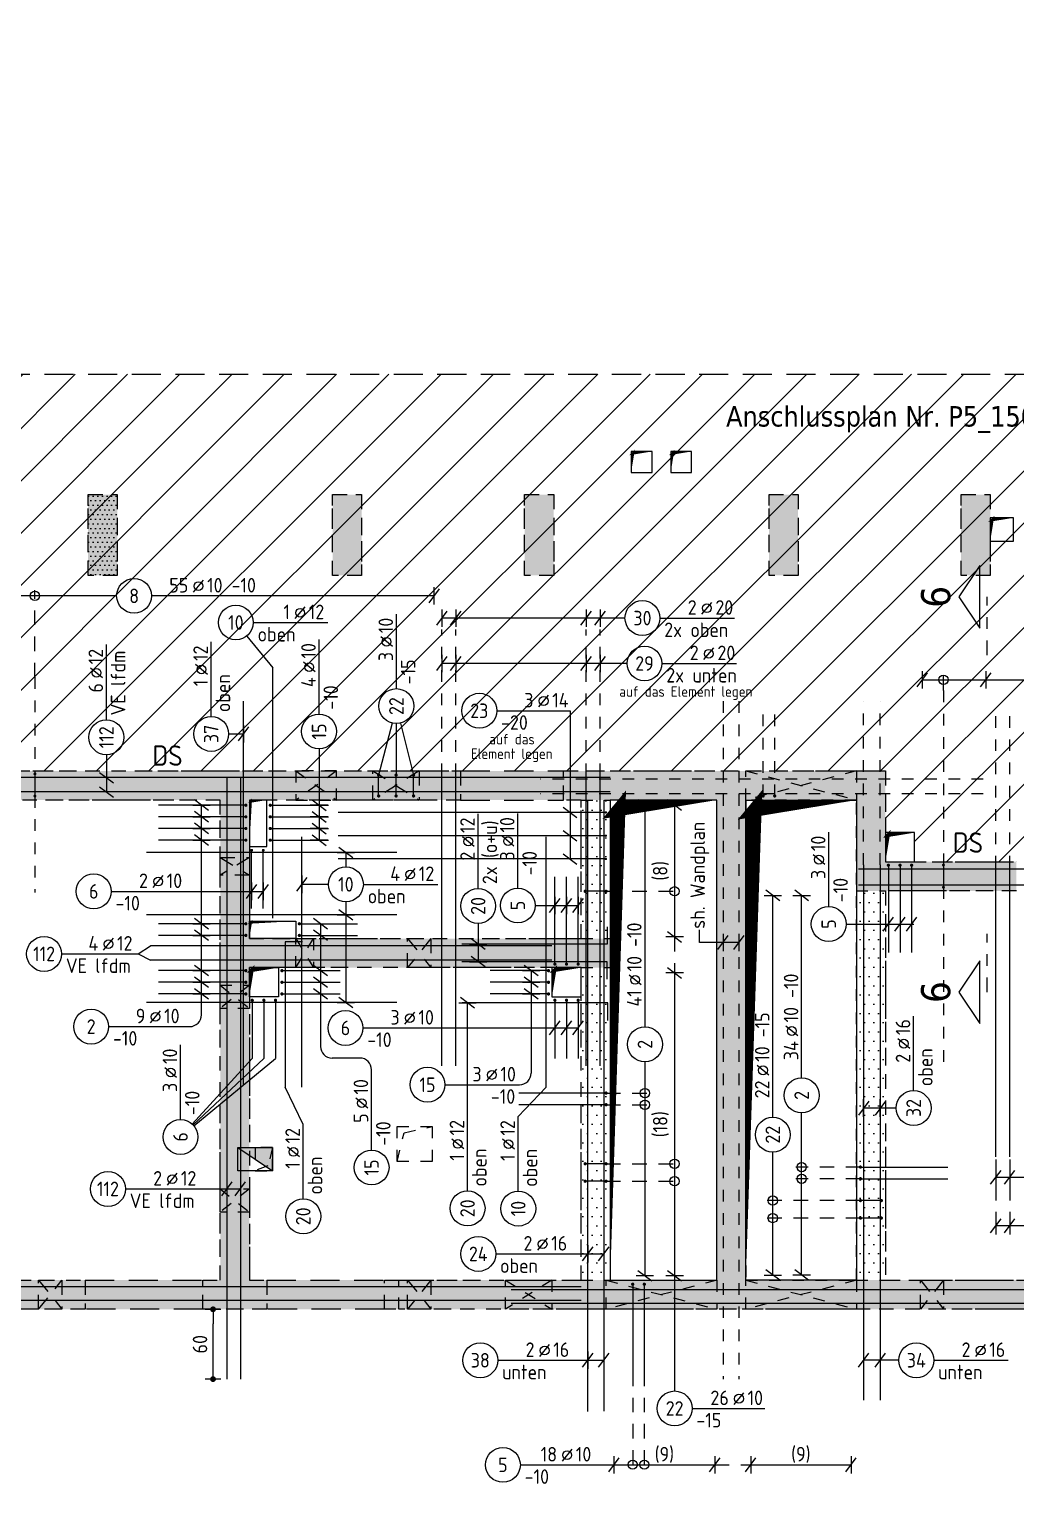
# Model space of a CAD drawing. Extents: x -5.2 to 88.6, y -7.1 to 49.1.
# Drawn here: x 17.94 to 26.42, y 23.02 to 35.52 of the extents above; entities that cross this region are included whole.
import ezdxf
from ezdxf.enums import TextEntityAlignment as Align

# ---------------------------------------------------------------- set-up
doc = ezdxf.new("R2010")
doc.units = 0
doc.header["$LTSCALE"] = 0.5
for name, pattern in [('AUSGEZOGEN', [1000.01, 1000, 0.01]), ('DASHED', [0.75, 0.5, -0.25]), ('DOT', [0.175, 0.05, -0.125]), ('HIDDEN', [0.375, 0.25, -0.125]), ('HIDDEN2', [0.187, 0.125, -0.062]), ('PUNKT', [0.175, 0.05, -0.125]), ('STRICHPUNKT2', [0.55, 0.25, -0.125, 0.05, -0.125]), ('VERDECKT', [0.375, 0.25, -0.125])]:
    doc.linetypes.add(name, pattern=pattern)
for name, color, linetype in [('1.OG', 7, 'Continuous'), ('BETON', 7, 'Continuous'), ('BZ', 7, 'Continuous'), ('DD', 7, 'Continuous'), ('DRUEBER', 7, 'Continuous'), ('grau_dunkel', 7, 'Continuous'), ('grau_hell', 7, 'Continuous'), ('grau_mittel', 7, 'Continuous'), ('HILFE', 7, 'Continuous'), ('MASSE', 7, 'Continuous'), ('RND', 7, 'Continuous'), ('SCHATTEN', 7, 'Continuous'), ('SCHNITTE', 7, 'Continuous'), ('SCHRAFF', 7, 'Continuous'), ('TEXT', 7, 'Continuous'), ('VERDECKT', 7, 'Continuous'), ('VERDECKT1', 7, 'Continuous'), ('WD', 7, 'Continuous')]:
    doc.layers.add(name, color=color, linetype=linetype)
doc.styles.add('helv', font='tahoma.ttf')
doc.styles.add('txt', font='isocp.shx')
doc.dimstyles.new('DOT_I', dxfattribs={"dimscale": 0.5, "dimtxt": 0.25, "dimasz": 0.25, "dimexe": 0.1, "dimexo": 0.3, "dimgap": 0.1, "dimtad": 1, "dimdec": 3, "dimzin": 3, "dimtxsty": 'txt', "dimblk": 'DOT', "dimblk1": 'DOT', "dimblk2": 'DOT', "dimsah": 1, "dimcen": 0.1, "dimse1": 1, "dimse2": 1, "dimazin": 0, "dimtfac": 1, "dimtdec": 4, "dimtix": 1, "dimtmove": 2, "dimatfit": 3, "dimfxl": 0, "dimtvp": 1, "dimtolj": 1, "dimtzin": 0, "dimarcsym": 0})
pattern_1 = [(0, (0.988865, 56.354767), (0.01984375, 0.0396875), [0, -0.0396875])]

# ---------------------------------------------------------------- blocks, each defined once
blk = doc.blocks.new('lei_gre')
at = {"layer": 'RND', "color": 7, "linetype": 'Continuous'}
for p, q in [((-0.09, -0.12), (0.09, 0.12)), ((0, 0.15), (0, -0.15))]:
    blk.add_line(p, q, dxfattribs=at)
blk = doc.blocks.new('RND_LEI')
at = {"layer": 'RND', "color": 7, "linetype": 'Continuous'}
blk.add_line((1.022, 0.066), (1.19, 0.27), dxfattribs=at)
for centre, radius in [((0, 0), 0.3), ((1.106, 0.168), 0.075)]:
    blk.add_circle(centre, radius, dxfattribs=at)
at = {"layer": 'RND', "color": 7, "linetype": 'Continuous', "style": 'txt'}
blk.add_attdef('ANZ', text='', height=0.25, dxfattribs=at).set_placement((0.931, 0.057), align=Align.RIGHT)
for tag, p in [('DUM', (1.253, 0.057)), ('ABSTD', (1.674, 0.057)), ('POSTXT', (0.374, -0.327))]:
    blk.add_attdef(tag, p, '', height=0.25, dxfattribs=at)
blk.add_attdef('POSL', text='', height=0.25, dxfattribs=at).set_placement((0, 0), align=Align.MIDDLE)
blk = doc.blocks.new('SCHN-1')
at = {"layer": 'SCHNITTE', "color": 5, "linetype": 'Continuous'}
blk.add_lwpolyline([(0.54, 0.125), (0, 0.485), (-0.54, 0.125)], close=True, dxfattribs=at)
at = {"layer": 'SCHNITTE', "color": 6, "linetype": 'Continuous', "style": 'helv'}
blk.add_attdef('SCHN-1', text='', height=0.5, dxfattribs=at).set_placement((0, 0.635), align=Align.CENTER)
blk = doc.blocks.new('DOT')
at = {"layer": 'MASSE', "color": 7, "linetype": 'Continuous'}
for p, q in [((0, 0), (-1, 0)), ((0, 0.54), (0, -0.54))]:
    blk.add_line(p, q, dxfattribs=at)
at = {"layer": 'MASSE', "color": 7, "linetype": 'Continuous', "const_width": 0.2}
blk.add_lwpolyline([(-0.1, 0, 1), (0.1, 0, 1)], format="xyb", close=True, dxfattribs=at)
blk = doc.blocks.new('*D61')
at = {"layer": 'Defpoints', "color": 0, "linetype": 'AUSGEZOGEN', "transparency": 16777216}
for p in [(19.521, 24.523), (19.521, 24.523), (19.521, 23.923)]:
    blk.add_point(p, dxfattribs=at)
at = {"layer": 'MASSE', "color": 0, "linetype": 'AUSGEZOGEN', "lineweight": -2, "transparency": 16777216}
blk.add_line((19.521, 24.048), (19.521, 24.398), dxfattribs=at)
at = {"layer": 'MASSE', "color": 0, "linetype": 'AUSGEZOGEN', "lineweight": -2, "transparency": 16777216, "xscale": 0.125, "yscale": 0.125, "zscale": 0.125}
for p, rotation in [((19.521, 24.523), 90), ((19.521, 23.923), 270)]:
    blk.add_blockref('DOT', p, dxfattribs=dict(at, rotation=rotation))
at = {"layer": 'MASSE', "color": 0, "linetype": 'AUSGEZOGEN', "transparency": 16777216, "insert": (19.409, 24.223), "char_height": 0.125, "attachment_point": 5, "rotation": 90, "style": 'txt'}
blk.add_mtext('\\A1;60', dxfattribs=at)

msp = doc.modelspace()

# ---------------------------------------------------------------- hatches: boundary and pattern name
at = {"layer": 'grau_dunkel', "transparency": 33554687}
msp.add_hatch(color=21, dxfattribs=at).paths.add_polyline_path([(20.0328, 25.9134), (19.7328, 25.9134), (20.0328, 25.7134)])
at = {"layer": 'grau_hell', "linetype": 'AUSGEZOGEN'}
h = msp.add_hatch(dxfattribs=at)
h.set_pattern_fill('ANSI31', color=9, scale=0.1, style=0, double=1)
h.set_pattern_definition([(45, (0, 0.30097), (-0.2245064, 0.2245064), [])])
h.paths.add_polyline_path([(27.8228, 28.3684), (27.8228, 28.3684), (28.1078, 28.3684), (28.1078, 28.9984), (29.3278, 28.9984), (29.3278, 28.3684), (30.1728, 28.3684), (30.1728, 28.1184), (30.1728, 28.1184), (29.2853, 28.1184), (29.2853, 24.7734), (30.3678, 24.7734), (33.9178, 24.7734), (34.9278, 24.7734), (36.1728, 24.7734), (36.1728, 28.1184), (35.1228, 28.1184), (35.1228, 28.3684), (35.6728, 28.3684), (35.6728, 28.8684), (36.1728, 28.8684), (36.1728, 29.1484), (41.9977, 29.1484), (41.9977, 30.7734), (41.9978, 38.7234), (40.6978, 38.7234), (40.6978, 32.5577), (17.3228, 32.5577), (17.3228, 38.7234), (15.9978, 38.7234), (15.9978, 31.8934), (16.1878, 31.8934), (16.1878, 31.7134), (15.9978, 31.7134), (15.9978, 30.7734), (15.9978, 29.1484), (21.6478, 29.1484), (22.5328, 29.1484), (25.2978, 29.1484), (25.2978, 28.6184), (25.5478, 28.6184), (25.5478, 28.3684), (26.4228, 28.3684), (26.4228, 28.3684)])
at = {"layer": 'grau_mittel'}
h = msp.add_hatch(color=61, dxfattribs=at)
h.paths.add_polyline_path([(18.4478, 30.8284), (18.6978, 30.8284), (18.6978, 31.5234), (18.4478, 31.5234)])
h.paths.add_polyline_path([(20.7978, 31.5234), (20.5478, 31.5234), (20.5478, 30.8284), (20.7978, 30.8284)])
h.paths.add_polyline_path([(22.1978, 30.8284), (22.4478, 30.8284), (22.4478, 31.5234), (22.1978, 31.5234)])
h.paths.add_polyline_path([(24.5478, 31.5234), (24.2978, 31.5234), (24.2978, 30.8284), (24.5478, 30.8284)])
h.paths.add_polyline_path([(26.1978, 31.5234), (25.9478, 31.5234), (25.9478, 30.8284), (26.1978, 30.8284)])
h.paths.add_polyline_path([(29.9478, 31.5234), (29.6978, 31.5234), (29.6978, 30.8284), (29.9478, 30.8284)])
h.paths.add_polyline_path([(32.0478, 31.5234), (31.7978, 31.5234), (31.7978, 30.8284), (32.0478, 30.8284)])
h.paths.add_polyline_path([(33.6978, 31.5234), (33.4478, 31.5234), (33.4478, 30.8284), (33.6978, 30.8284)])
h.paths.add_polyline_path([(28.2978, 31.5234), (28.0478, 31.5234), (28.0478, 30.8284), (28.2978, 30.8284)])
h.paths.add_polyline_path([(35.7978, 31.5234), (35.5478, 31.5234), (35.5478, 30.8284), (35.7978, 30.8284)])
h.paths.add_polyline_path([(37.4478, 31.5234), (37.1978, 31.5234), (37.1978, 30.8284), (37.4478, 30.8284)])
h.paths.add_polyline_path([(39.5478, 31.5234), (39.2978, 31.5234), (39.2978, 30.8284), (39.5478, 30.8284)])
h = msp.add_hatch(color=61, dxfattribs=at)
h.paths.add_polyline_path([(13.2478, 24.5234), (13.6475, 24.5234), (13.6475, 24.7734), (13.4978, 24.7734), (13.4978, 28.8984), (15.9978, 28.8984), (15.9978, 29.1484), (13.2478, 29.1484)])
h.paths.add_polyline_path([(13.6475, 24.7734), (13.6475, 24.5234), (14.6578, 24.5234), (14.6578, 24.7734)], flags=17)
h.paths.add_polyline_path([(14.6578, 24.5234), (14.8578, 24.5234), (14.8578, 24.7734), (14.6578, 24.7734)], flags=17)
h.paths.add_polyline_path([(18.0228, 24.5234), (18.0228, 24.7734), (15.0578, 24.7734), (15.0578, 24.5234)])
h.paths.add_polyline_path([(18.2228, 24.5234), (18.4228, 24.5234), (18.4228, 24.7734), (18.2228, 24.7734)])
h.paths.add_polyline_path([(19.4328, 24.5234), (19.4328, 24.7734), (18.4228, 24.7734), (18.4228, 24.5234)])
h.paths.add_polyline_path([(19.9828, 24.5234), (19.9828, 24.7734), (19.8328, 24.7734), (19.8328, 27.4584), (21.1928, 27.4584), (21.1928, 27.7084), (19.8328, 27.7084), (19.8328, 28.2534), (19.5828, 28.2534), (19.5828, 24.7734), (19.4328, 24.7734), (19.4328, 24.5234)])
h = msp.add_hatch(color=61, dxfattribs=at)
h.paths.add_polyline_path([(16.1978, 29.1484), (16.1978, 28.8984), (17.2528, 28.8984), (17.2528, 29.1484)])
h.paths.add_polyline_path([(17.4528, 29.1484), (17.4528, 28.8984), (19.5828, 28.8984), (19.5828, 28.4034), (19.8328, 28.4034), (19.8328, 28.8984), (20.8928, 28.8984), (20.8928, 29.1484)])
h.paths.add_polyline_path([(21.6478, 29.1484), (21.2928, 29.1484), (21.2928, 28.8984), (21.6478, 28.8984)])
h.paths.add_polyline_path([(21.6478, 29.1484), (21.6478, 28.8984), (22.5328, 28.8984), (22.5328, 29.1484)])
h.paths.add_polyline_path([(22.5328, 29.1484), (22.5328, 28.8984), (22.6828, 28.8984), (22.9328, 28.8984), (23.8478, 28.8984), (23.8478, 24.7734), (22.9328, 24.7734), (22.6828, 24.7734), (21.3928, 24.7734), (21.3928, 24.5234), (25.5978, 24.5234), (25.5978, 24.7734), (25.2978, 24.7734), (25.0478, 24.7734), (24.0978, 24.7734), (24.0978, 28.8984), (25.0478, 28.8984), (25.0478, 28.1184), (25.2978, 28.1184), (26.4228, 28.1184), (26.4228, 28.3684), (25.2978, 28.3684), (25.2978, 29.1484)])
for points in [[(22.6828, 27.4584), (22.9328, 27.4584), (22.9328, 27.7084), (22.6828, 27.7084), (21.3928, 27.7084), (21.3928, 27.4584)], [(33.9178, 24.5234), (33.9178, 24.7734), (25.7978, 24.7734), (25.7978, 24.5234)]]:
    msp.add_hatch(color=61, dxfattribs=at).paths.add_polyline_path(points)
h = msp.add_hatch(color=61, dxfattribs=at)
h.paths.add_polyline_path([(20.9928, 24.5234), (20.9928, 24.7734), (19.9828, 24.7734), (19.9828, 24.5234)])
h.paths.add_polyline_path([(20.9928, 24.7734), (20.9928, 24.5234), (21.1928, 24.5234), (21.1928, 24.7734)])
at = {"layer": 'SCHRAFF'}
h = msp.add_hatch(dxfattribs=at)
h.set_pattern_fill('DOTS', scale=0.025, double=1)
h.set_pattern_definition(pattern_1)
h.paths.add_polyline_path([(18.4478, 30.8284), (18.6978, 30.8284), (18.6978, 31.5234), (18.4478, 31.5234)])
h = msp.add_hatch(dxfattribs=at)
h.set_pattern_fill('DOTS', scale=0.025, double=1)
h.set_pattern_definition(pattern_1)
h.paths.add_polyline_path([(20.7978, 31.5234), (20.5478, 31.5234), (20.5478, 30.8284), (20.7978, 30.8284)])
h.paths.add_polyline_path([(22.1978, 30.8284), (22.4478, 30.8284), (22.4478, 31.5234), (22.1978, 31.5234)])
h.paths.add_polyline_path([(24.5478, 31.5234), (24.2978, 31.5234), (24.2978, 30.8284), (24.5478, 30.8284)])
h.paths.add_polyline_path([(25.9478, 30.8284), (26.1978, 30.8284), (26.1978, 31.5234), (25.9478, 31.5234)])
h = msp.add_hatch(dxfattribs=at)
h.set_pattern_fill('DOTS', scale=0.025, double=1)
h.set_pattern_definition(pattern_1)
h.paths.add_polyline_path([(19.8328, 27.7084), (19.8328, 28.8984), (21.6478, 28.8984), (21.6478, 29.1484), (13.2478, 29.1484), (13.2478, 24.5234), (13.6478, 24.5234), (13.6478, 24.7734), (13.4978, 24.7734), (13.4978, 28.8984), (19.5828, 28.8984), (19.5828, 24.7734), (19.4328, 24.7734), (19.4328, 24.5234), (19.9828, 24.5234), (19.9828, 24.7734), (19.8328, 24.7734), (19.8328, 27.4584), (22.6828, 27.4584), (22.9328, 27.4584), (22.9328, 27.7084), (22.6828, 27.7084)])
h.paths.add_polyline_path([(14.6578, 24.7734), (14.6578, 24.5234), (18.4228, 24.5234), (18.4228, 24.7734)])
h = msp.add_hatch(dxfattribs=at)
h.set_pattern_fill('DOTS', scale=0.025, double=1)
h.set_pattern_definition(pattern_1)
h.paths.add_polyline_path([(27.8228, 28.3684), (27.8228, 28.1184), (30.1728, 28.1184), (30.1728, 28.3684)], flags=17)
h.paths.add_polyline_path([(33.7228, 28.1184), (33.7228, 28.3684), (31.5728, 28.3684), (31.5728, 28.1184)])
h.paths.add_polyline_path([(30.3678, 24.5234), (30.3678, 24.7734), (25.2978, 24.7734), (25.0478, 24.7734), (24.0978, 24.7734), (24.0978, 28.8984), (25.0478, 28.8984), (25.0478, 28.1184), (25.2978, 28.1184), (26.4228, 28.1184), (26.4228, 28.3684), (25.2978, 28.3684), (25.2978, 29.1484), (22.5328, 29.1484), (22.5328, 28.8984), (22.6828, 28.8984), (22.9328, 28.8984), (23.8478, 28.8984), (23.8478, 24.7734), (22.9328, 24.7734), (22.6828, 24.7734), (21.1178, 24.7734), (21.1178, 24.5234)])
h = msp.add_hatch(dxfattribs=at)
h.set_pattern_fill('DOTS', scale=0.05, double=1)
h.set_pattern_definition([(0, (0.988865, 56.35477), (0.0396875, 0.079375), [0, -0.079375])])
h.paths.add_polyline_path([(22.9328, 28.8984), (22.6828, 28.8984), (22.6828, 27.7084), (22.9328, 27.7084)])
h.paths.add_polyline_path([(22.6828, 24.7734), (22.9328, 24.7734), (22.9328, 27.4584), (22.6828, 27.4584)])
h.paths.add_polyline_path([(25.0478, 24.7734), (25.2978, 24.7734), (25.2978, 28.1184), (25.0478, 28.1184)])

# ---------------------------------------------------------------- linework, layer by layer
at = {"layer": '1.OG', "color": 7, "linetype": 'DOT', "lineweight": -2}
for points in [[(18.4478, 31.5234), (18.6978, 31.5234), (18.6978, 30.8284), (18.4478, 30.8284)], [(20.5478, 31.5234), (20.7978, 31.5234), (20.7978, 30.8284), (20.5478, 30.8284)], [(22.1978, 31.5234), (22.4478, 31.5234), (22.4478, 30.8284), (22.1978, 30.8284)], [(24.2978, 31.5234), (24.5478, 31.5234), (24.5478, 30.8284), (24.2978, 30.8284)], [(25.9478, 31.5234), (26.1978, 31.5234), (26.1978, 30.8284), (25.9478, 30.8284)], [(14.6578, 24.7734), (18.4228, 24.7734), (18.4228, 24.5234), (14.6578, 24.5234)]]:
    msp.add_lwpolyline(points, close=True, dxfattribs=at)
for points in [[(13.2478, 29.1484), (21.6478, 29.1484), (21.6478, 28.8984), (19.8328, 28.8984), (19.8328, 27.7084), (22.6828, 27.7084), (22.6828, 28.8984), (22.5328, 28.8984), (22.5328, 29.1484), (25.2978, 29.1484), (25.2978, 28.3684), (26.4228, 28.3684)], [(30.3678, 24.5234), (21.1178, 24.5234), (21.1178, 24.7734), (22.6828, 24.7734), (22.6828, 27.4584), (19.8328, 27.4584), (19.8328, 24.7734), (19.9828, 24.7734), (19.9828, 24.5234), (19.4328, 24.5234), (19.4328, 24.7734), (19.5828, 24.7734), (19.5828, 28.8984), (13.4978, 28.8984)], [(22.9328, 24.7734), (23.8478, 24.7734), (23.8478, 28.8984), (22.9328, 28.8984), (22.9328, 24.7734)], [(25.0478, 24.7734), (25.0478, 28.8984), (24.0978, 28.8984), (24.0978, 24.7734), (25.0478, 24.7734)], [(26.4228, 28.1184), (25.2978, 28.1184), (25.2978, 24.7734), (30.3678, 24.7734)]]:
    msp.add_lwpolyline(points, dxfattribs=at)
at = {"layer": 'BETON', "color": 6, "linetype": 'AUSGEZOGEN', "lineweight": -2}
for points in [[(23.8478, 28.8984), (22.9328, 28.8984), (22.9328, 24.7734), (23.8478, 24.7734)], [(24.0978, 28.8984), (25.0478, 28.8984), (25.0478, 24.7734), (24.0978, 24.7734)]]:
    msp.add_lwpolyline(points, close=True, dxfattribs=at)
at = {"layer": 'BZ', "color": 102, "linetype": 'PUNKT'}
for p, q in [((20.2328, 29.1484), (20.5828, 28.8984)), ((20.5828, 29.1484), (20.2328, 28.8984)), ((24.0978, 29.1484), (25.0478, 28.8984)), ((25.0478, 29.1484), (24.0978, 28.8984)), ((20.2328, 27.4584), (20.3827, 27.7084)), ((20.2328, 27.7084), (20.3827, 27.4584)), ((19.5828, 27.3084), (19.8328, 27.1084)), ((19.8328, 27.3084), (19.5828, 27.1084)), ((19.5828, 25.5584), (19.8328, 25.3584)), ((19.8328, 25.5584), (19.5828, 25.3584)), ((22.0328, 24.7734), (22.4328, 24.5234)), ((22.4328, 24.7734), (22.0328, 24.5234)), ((22.8978, 24.7734), (23.8478, 24.5234)), ((23.8478, 24.7734), (22.8978, 24.5234)), ((24.0978, 24.7734), (25.0478, 24.5234)), ((25.0478, 24.7734), (24.0978, 24.5234))]:
    msp.add_line(p, q, dxfattribs=at)
for points in [[(20.5828, 29.1484), (20.2328, 29.1484), (20.2328, 28.8984), (20.5828, 28.8984)], [(24.0978, 29.1484), (25.0478, 29.1484), (25.0478, 28.8984), (24.0978, 28.8984)], [(20.2328, 27.7084), (20.3827, 27.7084), (20.3827, 27.4584), (20.2328, 27.4584)], [(19.5828, 27.3084), (19.8328, 27.3084), (19.8328, 27.1084), (19.5828, 27.1084)], [(19.5828, 25.5584), (19.8328, 25.5584), (19.8328, 25.3584), (19.5828, 25.3584)], [(22.0328, 24.7734), (22.4328, 24.7734), (22.4328, 24.5234), (22.0328, 24.5234)], [(22.8978, 24.7734), (23.8478, 24.7734), (23.8478, 24.5234), (22.8978, 24.5234)], [(24.0978, 24.7734), (25.0478, 24.7734), (25.0478, 24.5234), (24.0978, 24.5234)]]:
    msp.add_lwpolyline(points, close=True, dxfattribs=at)
at = {"layer": 'DD', "color": 7, "linetype": 'HIDDEN2'}
for p, q in [((21.1028, 25.7934), (21.162, 26.0385)), ((21.162, 26.0385), (21.4028, 26.0934)), ((20.0328, 25.9134), (19.9927, 25.7567)), ((19.9927, 25.7567), (19.8828, 25.7134))]:
    msp.add_line(p, q, dxfattribs=at)
at = {"layer": 'DD', "color": 7, "linetype": 'AUSGEZOGEN'}
msp.add_line((19.7328, 25.9134), (20.0328, 25.7134), dxfattribs=at)
for points in [[(23.2928, 31.8934), (23.1128, 31.8934), (23.1128, 31.7134), (23.2928, 31.7134)], [(23.6328, 31.8934), (23.4528, 31.8934), (23.4528, 31.7134), (23.6328, 31.7134)], [(26.1978, 31.1234), (26.3978, 31.1234), (26.3978, 31.3234), (26.1978, 31.3234)], [(19.9828, 28.8984), (19.8328, 28.8984), (19.8328, 28.4984), (19.9828, 28.4984)], [(25.5478, 28.6184), (25.2978, 28.6184), (25.2978, 28.3684), (25.5478, 28.3684)], [(19.8328, 27.8584), (20.2328, 27.8584), (20.2328, 27.7084), (19.8328, 27.7084)], [(20.0828, 27.2084), (19.8328, 27.2084), (19.8328, 27.4584), (20.0828, 27.4584)], [(22.4328, 27.2084), (22.6828, 27.2084), (22.6828, 27.4584), (22.4328, 27.4584)], [(20.0328, 25.9134), (20.0328, 25.7134), (19.7328, 25.7134), (19.7328, 25.9134)]]:
    msp.add_lwpolyline(points, close=True, dxfattribs=at)
at = {"layer": 'DD', "color": 7, "linetype": 'HIDDEN2'}
for points in [[(21.1028, 26.0934), (21.4028, 26.0934), (21.4028, 25.7934), (21.1028, 25.7934)], [(20.0328, 25.7134), (20.0328, 25.9134), (19.8828, 25.9134), (19.8828, 25.7134)]]:
    msp.add_lwpolyline(points, close=True, dxfattribs=at)
at = {"layer": 'DRUEBER', "color": 7, "linetype": 'HIDDEN2'}
for p, q in [((22.6828, 28.8984), (22.9328, 28.8984)), ((25.0478, 28.1184), (25.2978, 28.1184)), ((22.6828, 27.7084), (22.9328, 27.7084)), ((22.6828, 27.4584), (22.9328, 27.4584)), ((22.6828, 24.7734), (22.9328, 24.7734)), ((25.0478, 24.7734), (25.2978, 24.7734))]:
    msp.add_line(p, q, dxfattribs=at)
at = {"layer": 'grau_dunkel', "color": 21}
for points in [[(22.9328, 24.7734, 0, 0.1335, 0), (22.9996, 28.8973, 0, 0, 0), (22.9389, 28.8241, 0.1492, 0, 0), (23.8478, 28.8984, 0, 0, 0)], [(24.0978, 24.7734, 0, 0.1388, 0), (24.1672, 28.8973, 0, 0, 0), (24.1041, 28.8212, 0.1549, 0, 0), (25.0478, 28.8984, 0, 0, 0)]]:
    msp.add_lwpolyline(points, format="xyseb", dxfattribs=at)
at = {"layer": 'HILFE', "color": 102, "linetype": 'DASHED'}
msp.add_line((17.3228, 32.5577), (40.6978, 32.5577), dxfattribs=at)
at = {"layer": 'HILFE', "color": 102, "linetype": 'AUSGEZOGEN'}
for p, q in [((23.7, 27.6754), (23.7, 27.7847)), ((24.0394, 27.6754), (23.7, 27.6754))]:
    msp.add_line(p, q, dxfattribs=at)
at = {"layer": 'RND', "color": 7, "linetype": 'AUSGEZOGEN'}
for p, q in [((18.693, 30.6529), (16.0842, 30.6529)), ((21.4199, 30.6529), (18.993, 30.6529)), ((19.8669, 30.4239), (20.5069, 30.4239)), ((21.0961, 29.8555), (21.0961, 30.4955)), ((23.3601, 30.462), (24.0001, 30.462)), ((19.5052, 29.6167), (19.5052, 30.2567)), ((20.4318, 29.6376), (20.4318, 30.2776)), ((18.6046, 29.5879), (18.6046, 30.2344)), ((23.3777, 30.0718), (24.0177, 30.0718)), ((25.6142, 29.9317), (26.1603, 29.9317)), ((26.1603, 29.9317), (26.5298, 29.9317)), ((21.9583, 29.6655), (22.5877, 29.6655)), ((21.7984, 28.1388), (21.7984, 28.7788)), ((22.1395, 28.1423), (22.1395, 28.7823)), ((23.2314, 28.8593), (23.2314, 26.9496)), ((23.4864, 28.8578), (23.4864, 27.7226)), ((24.8107, 27.9832), (24.8107, 28.6232)), ((20.8122, 28.1742), (21.4522, 28.1742)), ((18.6461, 28.1138), (19.2861, 28.1138)), ((24.3299, 26.1733), (24.3299, 28.0788)), ((24.5779, 26.5112), (24.5779, 28.0789)), ((18.2196, 27.5764), (18.8796, 27.5764)), ((23.4864, 27.4142), (23.4864, 24.8115)), ((25.5396, 26.4024), (25.5396, 27.0424)), ((18.624, 26.9521), (19.264, 26.9521)), ((20.8089, 26.9404), (21.4489, 26.9404)), ((19.2414, 26.1539), (19.2414, 26.7939)), ((23.2314, 26.6496), (23.2314, 24.8118)), ((20.8827, 25.8915), (20.8827, 26.5315)), ((21.5133, 26.4523), (22.1533, 26.4523)), ((21.7075, 25.5406), (21.7075, 26.1806)), ((22.143, 25.5384), (22.143, 26.1784)), ((24.5779, 24.8185), (24.5779, 26.2112)), ((20.2959, 25.4718), (20.2959, 26.1118)), ((24.3299, 24.8171), (24.3299, 25.8733)), ((18.768, 25.5572), (19.428, 25.5572)), ((21.9496, 24.999), (22.5896, 24.999)), ((23.4864, 24.8115), (23.4864, 23.8211)), ((21.967, 24.0851), (22.607, 24.0851)), ((25.7127, 24.0851), (26.3527, 24.0851)), ((23.6364, 23.6711), (24.2611, 23.6711)), ((22.1611, 23.1865), (22.7924, 23.1865)), ((22.7924, 23.1865), (22.9652, 23.1865)), ((22.9652, 23.1865), (23.8314, 23.1865)), ((24.1398, 23.1865), (25.0018, 23.1865))]:
    msp.add_line(p, q, dxfattribs=at)
at = {"layer": 'RND', "color": 102, "linetype": 'VERDECKT'}
for p, q in [((17.9907, 29.953), (17.9907, 30.7029)), ((25.7959, 29.8396), (25.7959, 29.9817)), ((22.8978, 28.1143), (23.5364, 28.1143)), ((22.8978, 26.3808), (23.2814, 26.3808)), ((22.8978, 26.2808), (23.2814, 26.2808)), ((22.8978, 25.7734), (23.5364, 25.7734)), ((26.2455, 25.8091), (26.2455, 25.241)), ((26.3655, 25.8091), (26.3655, 25.241)), ((25.0828, 25.745), (24.5279, 25.745)), ((25.0828, 25.645), (24.5279, 25.645)), ((22.8978, 25.6234), (23.5364, 25.6234)), ((25.0829, 25.4571), (24.2799, 25.4571)), ((25.0829, 25.3071), (24.2799, 25.3071)), ((23.1262, 23.9884), (23.1262, 23.1382)), ((23.2262, 23.9884), (23.2262, 23.1382))]:
    msp.add_line(p, q, dxfattribs=at)
at = {"layer": 'RND', "color": 102, "linetype": 'AUSGEZOGEN'}
for p, q in [((23.0601, 30.462), (21.4874, 30.462)), ((19.8116, 30.3076), (20.0347, 30.0334)), ((23.0777, 30.0718), (21.4874, 30.0718)), ((22.5877, 29.6655), (22.5877, 28.3921)), ((21.0587, 29.5602), (20.9437, 29.1134)), ((21.0955, 29.5555), (21.0937, 29.1134)), ((21.1324, 29.56), (21.2437, 29.1134)), ((19.6552, 29.4667), (19.7833, 29.4667)), ((18.6046, 29.2879), (18.6046, 28.9679)), ((20.4318, 29.3376), (20.4318, 28.5539)), ((19.4212, 27.0521), (19.4212, 28.8539)), ((20.6622, 28.4465), (20.6622, 28.3242)), ((20.5122, 28.1742), (20.2852, 28.1742)), ((19.2861, 28.1138), (19.9525, 28.1138)), ((20.6622, 28.0242), (20.6622, 27.158)), ((22.2895, 27.9923), (22.6578, 27.9923)), ((20.4438, 27.8353), (20.4438, 26.7818)), ((21.7984, 27.8388), (21.7984, 27.5094)), ((24.9607, 27.8332), (25.5412, 27.8332)), ((18.8784, 27.5764), (18.9828, 27.6456)), ((18.8784, 27.5764), (18.9828, 27.5241)), ((22.2533, 27.4326), (22.2533, 26.5523)), ((21.7075, 26.1665), (21.7075, 27.1556)), ((19.264, 26.9521), (19.3212, 26.9521)), ((21.4456, 26.9404), (22.6578, 26.9404)), ((19.3426, 26.1146), (19.8578, 26.6784)), ((19.3506, 26.1067), (19.9578, 26.6784)), ((19.357, 26.0994), (20.0578, 26.6784)), ((20.7827, 26.6818), (20.5438, 26.6818)), ((20.8827, 26.5315), (20.8827, 26.5818)), ((20.2959, 26.1118), (20.1404, 26.4312)), ((22.143, 26.1784), (22.3821, 26.4312)), ((25.3896, 26.2524), (25.1098, 26.2524)), ((26.6405, 25.6568), (26.2455, 25.6568)), ((19.428, 25.5572), (19.7562, 25.5572)), ((26.6416, 25.241), (26.2455, 25.241)), ((22.5896, 24.999), (22.8782, 24.999)), ((22.607, 24.0851), (22.8782, 24.0851)), ((25.4127, 24.0851), (25.1098, 24.0851))]:
    msp.add_line(p, q, dxfattribs=at)
at = {"layer": 'RND', "color": 1, "linetype": 'HIDDEN2'}
for p, q in [((21.4874, 29.1135), (21.4874, 30.3635)), ((21.6074, 29.1135), (21.6074, 30.3635)), ((22.7267, 29.1135), (22.7267, 30.3635)), ((22.8467, 29.1135), (22.8467, 30.3635)), ((26.2455, 28.3199), (26.2455, 29.6184)), ((26.3655, 28.3199), (26.3655, 29.6184))]:
    msp.add_line(p, q, dxfattribs=at)
at = {"layer": 'RND', "color": 7, "linetype": 'VERDECKT'}
for p, q in [((23.4864, 27.7226), (23.4864, 27.4142)), ((23.8314, 23.1865), (24.1398, 23.1865))]:
    msp.add_line(p, q, dxfattribs=at)
at = {"layer": 'RND', "color": 1, "linetype": 'AUSGEZOGEN'}
for points in [[(20.0347, 27.8834), (20.0347, 30.0334)], [(19.7833, 26.4484), (19.7833, 29.7484)], [(22.9328, 29.0914), (15.1478, 29.0914)], [(17.9907, 29.123), (17.9907, 28.9329)], [(19.6405, 29.0984), (19.6405, 23.9234)], [(19.7562, 29.0984), (19.7562, 23.9234)], [(20.9437, 28.9334), (20.9437, 29.1134)], [(21.0937, 28.9334), (21.0937, 29.1134)], [(21.2437, 28.9334), (21.2437, 29.1134)], [(21.4874, 26.6135), (21.4874, 29.1135)], [(21.6074, 26.6135), (21.6074, 29.1135)], [(22.7267, 26.6135), (22.7267, 29.1135)], [(22.8467, 26.6135), (22.8467, 29.1135)], [(22.9328, 28.9679), (15.1478, 28.9679)], [(22.741, 23.6444), (22.741, 28.8944)], [(22.8782, 28.8984), (22.8782, 23.6484)], [(19.8028, 28.8539), (19.0528, 28.8539)], [(19.8028, 28.7539), (19.0528, 28.7539)], [(20.0128, 28.8539), (20.5128, 28.8539)], [(20.0128, 28.7539), (20.5128, 28.7539)], [(22.8958, 28.7921), (20.5958, 28.7921)], [(19.8028, 28.6539), (19.0528, 28.6539)], [(20.0128, 28.6539), (20.5128, 28.6539)], [(19.8028, 28.5539), (19.0528, 28.5539)], [(20.0128, 28.5539), (20.5128, 28.5539)], [(20.2852, 26.4312), (20.2852, 28.5812)], [(22.8958, 28.5921), (20.5958, 28.5921)], [(22.3821, 26.4312), (22.3821, 28.5812)], [(21.0995, 28.4465), (18.9495, 28.4465)], [(19.8525, 27.9666), (19.8525, 28.4666)], [(19.9525, 27.9666), (19.9525, 28.4666)], [(22.8958, 28.3921), (20.5958, 28.3921)], [(25.0669, 28.3064), (29.2169, 28.3064)], [(25.1098, 28.3417), (25.1098, 23.7417)], [(25.2531, 28.3417), (25.2531, 23.7417)], [(25.3228, 28.3384), (25.3228, 27.5884)], [(25.4228, 28.3384), (25.4228, 27.5884)], [(25.5228, 28.3384), (25.5228, 27.5884)], [(25.7959, 28.3396), (25.7959, 28.1495)], [(26.2455, 25.8335), (26.2455, 28.3335)], [(26.3655, 25.8335), (26.3655, 28.3335)], [(22.4578, 27.4884), (22.4578, 28.2384)], [(22.5578, 27.4884), (22.5578, 28.2384)], [(22.6578, 27.4884), (22.6578, 28.2384)], [(25.0669, 28.1707), (29.2169, 28.1707)], [(22.8978, 28.1143), (22.7179, 28.1143)], [(21.0995, 27.9115), (18.9495, 27.9115)], [(19.8028, 27.8353), (19.0528, 27.8353)], [(20.2628, 27.8353), (20.7628, 27.8353)], [(22.9082, 27.8102), (22.9082, 27.6602), (21.6582, 27.6602)], [(22.4328, 27.6455), (18.9828, 27.6455)], [(19.8028, 27.7353), (19.0528, 27.7353)], [(20.2904, 27.6812), (20.1404, 27.6812), (20.1404, 26.4312)], [(20.2628, 27.7353), (20.7628, 27.7353)], [(22.4328, 27.524), (18.9828, 27.524)], [(22.9082, 27.3594), (22.9082, 27.5094), (21.6582, 27.5094)], [(19.8028, 27.4326), (19.0528, 27.4326)], [(20.1128, 27.4326), (20.6128, 27.4326)], [(22.4028, 27.4326), (21.9028, 27.4326)], [(19.8028, 27.3326), (19.0528, 27.3326)], [(20.1128, 27.3326), (20.6128, 27.3326)], [(22.4028, 27.3326), (21.9028, 27.3326)], [(21.0995, 27.158), (18.9495, 27.158)], [(19.8028, 27.2326), (19.0528, 27.2326)], [(19.8578, 27.1784), (19.8578, 26.6784)], [(19.9578, 27.1784), (19.9578, 26.6784)], [(20.0578, 27.1784), (20.0578, 26.6784)], [(20.1128, 27.2326), (20.6128, 27.2326)], [(22.9115, 27.0056), (22.9115, 27.1556), (21.6615, 27.1556)], [(22.4028, 27.2326), (21.9028, 27.2326)], [(22.4578, 27.1784), (22.4578, 26.6784)], [(22.5578, 27.1784), (22.5578, 26.6784)], [(22.6578, 27.1784), (22.6578, 26.6784)], [(22.8978, 26.3808), (22.1478, 26.3808)], [(22.8978, 26.2808), (22.1478, 26.2808)], [(22.8978, 25.7734), (22.7179, 25.7734)], [(25.0828, 25.745), (25.8328, 25.745)], [(25.0828, 25.645), (25.8328, 25.645)], [(22.8978, 25.6234), (22.7179, 25.6234)], [(25.2628, 25.4571), (25.0829, 25.4571)], [(25.2628, 25.3071), (25.0829, 25.3071)], [(22.6828, 24.7167), (12.6478, 24.7167)], [(22.0828, 24.6939), (28.9353, 24.6939)], [(23.1262, 24.7384), (23.1262, 23.9884)], [(23.2262, 24.7384), (23.2262, 23.9884)], [(22.6828, 24.5977), (12.6478, 24.5977)], [(22.0828, 24.5749), (28.9353, 24.5749)]]:
    msp.add_lwpolyline(points, dxfattribs=at)
at = {"layer": 'RND', "color": 1, "linetype": 'DOT'}
for points in [[(17.9907, 29.953), (17.9907, 29.123)], [(25.7959, 29.8396), (25.7959, 28.3396)], [(17.9907, 28.9329), (17.9907, 28.1029)], [(25.7959, 28.1495), (25.7959, 26.6495)]]:
    msp.add_lwpolyline(points, dxfattribs=at)
at = {"layer": 'RND', "color": 1, "linetype": 'HIDDEN2'}
for points in [[(23.9027, 29.7484), (23.9027, 23.9234)], [(24.0391, 29.7484), (24.0391, 23.9234)], [(24.2464, 28.9334), (24.2464, 29.6834)], [(24.3464, 28.9334), (24.3464, 29.6834)], [(25.1098, 28.3417), (25.1098, 29.7417)], [(25.2531, 28.3417), (25.2531, 29.7417)], [(26.1382, 29.0766), (22.3328, 29.0766)], [(26.1382, 28.953), (22.3328, 28.953)]]:
    msp.add_lwpolyline(points, dxfattribs=at)
at = {"layer": 'RND', "color": 7, "linetype": 'AUSGEZOGEN'}
for points, const_width in [([(17.9907, 29.1293, 1), (17.9907, 29.1168, 1)], 0.0125), ([(20.9367, 29.1134, -1), (20.9507, 29.1134, -1)], 0.014), ([(21.0867, 29.1134, -1), (21.1007, 29.1134, -1)], 0.014), ([(21.2367, 29.1134, -1), (21.2507, 29.1134, -1)], 0.014), ([(17.9907, 28.9391, 1), (17.9907, 28.9266, 1)], 0.0125), ([(20.9367, 28.9334, -1), (20.9507, 28.9334, -1)], 0.014), ([(21.0867, 28.9334, -1), (21.1007, 28.9334, -1)], 0.014), ([(21.2367, 28.9334, -1), (21.2507, 28.9334, -1)], 0.014), ([(24.2534, 28.9334, -1), (24.2394, 28.9334, -1)], 0.014), ([(24.3534, 28.9334, -1), (24.3394, 28.9334, -1)], 0.014), ([(19.8028, 28.8609, -1), (19.8028, 28.8469, -1)], 0.014), ([(19.8028, 28.7609, -1), (19.8028, 28.7469, -1)], 0.014), ([(20.0128, 28.8609, 1), (20.0128, 28.8469, 1)], 0.014), ([(20.0128, 28.7609, 1), (20.0128, 28.7469, 1)], 0.014), ([(22.8908, 28.7921, 1), (22.9008, 28.7921, 1)], 0.01), ([(19.8028, 28.6609, -1), (19.8028, 28.6469, -1)], 0.014), ([(20.0128, 28.6609, 1), (20.0128, 28.6469, 1)], 0.014), ([(19.8028, 28.5609, -1), (19.8028, 28.5469, -1)], 0.014), ([(20.0128, 28.5609, 1), (20.0128, 28.5469, 1)], 0.014), ([(22.8908, 28.5921, 1), (22.9008, 28.5921, 1)], 0.01), ([(19.8463, 28.4666, 1), (19.8588, 28.4666, 1)], 0.0125), ([(19.9463, 28.4666, 1), (19.9588, 28.4666, 1)], 0.0125), ([(22.8908, 28.3921, 1), (22.9008, 28.3921, 1)], 0.01), ([(25.3298, 28.3384, 1), (25.3158, 28.3384, 1)], 0.014), ([(25.4298, 28.3384, 1), (25.4158, 28.3384, 1)], 0.014), ([(25.5298, 28.3384, 1), (25.5158, 28.3384, 1)], 0.014), ([(25.7959, 28.3459, 1), (25.7959, 28.3334, 1)], 0.0125), ([(22.7179, 28.1073, -1), (22.7179, 28.1213, -1)], 0.014), ([(22.8978, 28.1073, -1), (22.8978, 28.1213, -1)], 0.014), ([(25.7959, 28.1557, 1), (25.7959, 28.1432, 1)], 0.0125), ([(19.8028, 27.8423, -1), (19.8028, 27.8283, -1)], 0.014), ([(19.8028, 27.7423, -1), (19.8028, 27.7283, -1)], 0.014), ([(20.2628, 27.8423, 1), (20.2628, 27.8283, 1)], 0.014), ([(20.2628, 27.7423, 1), (20.2628, 27.7283, 1)], 0.014), ([(22.4648, 27.4884, -1), (22.4508, 27.4884, -1)], 0.014), ([(22.5648, 27.4884, -1), (22.5508, 27.4884, -1)], 0.014), ([(22.6648, 27.4884, -1), (22.6508, 27.4884, -1)], 0.014), ([(19.8028, 27.4396, -1), (19.8028, 27.4256, -1)], 0.014), ([(20.1128, 27.4396, 1), (20.1128, 27.4256, 1)], 0.014), ([(22.4028, 27.4396, -1), (22.4028, 27.4256, -1)], 0.014), ([(19.8028, 27.3396, -1), (19.8028, 27.3256, -1)], 0.014), ([(20.1128, 27.3396, 1), (20.1128, 27.3256, 1)], 0.014), ([(22.4028, 27.3396, -1), (22.4028, 27.3256, -1)], 0.014), ([(19.8028, 27.2396, -1), (19.8028, 27.2256, -1)], 0.014), ([(19.8648, 27.1784, 1), (19.8508, 27.1784, 1)], 0.014), ([(19.9648, 27.1784, 1), (19.9508, 27.1784, 1)], 0.014), ([(20.0648, 27.1784, 1), (20.0508, 27.1784, 1)], 0.014), ([(20.1128, 27.2396, 1), (20.1128, 27.2256, 1)], 0.014), ([(22.4028, 27.2396, -1), (22.4028, 27.2256, -1)], 0.014), ([(22.4648, 27.1784, 1), (22.4508, 27.1784, 1)], 0.014), ([(22.5648, 27.1784, 1), (22.5508, 27.1784, 1)], 0.014), ([(22.6648, 27.1784, 1), (22.6508, 27.1784, 1)], 0.014), ([(22.8978, 26.3738, -1), (22.8978, 26.3878, -1)], 0.014), ([(22.8978, 26.2738, -1), (22.8978, 26.2878, -1)], 0.014), ([(22.7179, 25.7664, -1), (22.7179, 25.7804, -1)], 0.014), ([(22.8978, 25.7664, -1), (22.8978, 25.7804, -1)], 0.014), ([(25.0828, 25.738, 1), (25.0828, 25.752, 1)], 0.014), ([(22.7179, 25.6164, -1), (22.7179, 25.6304, -1)], 0.014), ([(22.8978, 25.6164, -1), (22.8978, 25.6304, -1)], 0.014), ([(25.0828, 25.638, 1), (25.0828, 25.652, 1)], 0.014), ([(25.0829, 25.4501, -1), (25.0829, 25.4641, -1)], 0.014), ([(25.2628, 25.4501, -1), (25.2628, 25.4641, -1)], 0.014), ([(25.0829, 25.3001, -1), (25.0829, 25.3141, -1)], 0.014), ([(25.2628, 25.3001, -1), (25.2628, 25.3141, -1)], 0.014), ([(23.1192, 24.7384, -1), (23.1332, 24.7384, -1)], 0.014), ([(23.2192, 24.7384, -1), (23.2332, 24.7384, -1)], 0.014)]:
    msp.add_lwpolyline(points, format="xyb", close=True, dxfattribs=dict(at, const_width=const_width))
for centre in [(17.9907, 30.6529), (25.7959, 29.9317), (23.4864, 28.1143), (23.2314, 26.3808), (23.2314, 26.2808), (23.4864, 25.7734), (24.5779, 25.745), (23.4864, 25.6234), (24.5779, 25.645), (24.3299, 25.4571), (24.3299, 25.3071), (23.1262, 23.1882), (23.2262, 23.1882)]:
    msp.add_circle(centre, 0.04, dxfattribs=at)
at = {"layer": 'RND', "color": 102, "linetype": 'AUSGEZOGEN'}
for centre, start, end in [((19.3212, 27.0521), 270, 0), ((20.5438, 26.7818), 180, 270), ((20.7827, 26.5818), 0, 90), ((22.1533, 26.5523), 270, 0)]:
    msp.add_arc(centre, 0.1, start, end, dxfattribs=at)
at = {"layer": 'SCHATTEN', "color": 1, "linetype": 'AUSGEZOGEN'}
for points in [[(23.1128, 31.7134, 0, 0.0294, 0), (23.1274, 31.8922, 0, 0, 0), (23.114, 31.8788, 0.0294, 0, 0), (23.2928, 31.8934, 0, 0, 0)], [(23.4528, 31.7134, 0, 0.0294, 0), (23.4674, 31.8922, 0, 0, 0), (23.454, 31.8788, 0.0294, 0, 0), (23.6328, 31.8934, 0, 0, 0)], [(26.1978, 31.1234, 0, 0.0326, 0), (26.214, 31.3221, 0, 0, 0), (26.1991, 31.3072, 0.0326, 0, 0), (26.3978, 31.3234, 0, 0, 0)], [(19.8328, 28.4984, 0, 0.0224, 0), (19.844, 28.8981, 0, 0, 0), (19.8338, 28.8862, 0.0245, 0, 0), (19.9828, 28.8984, 0, 0, 0)], [(25.2978, 28.3684, 0, 0.0408, 0), (25.3181, 28.6168, 0, 0, 0), (25.2995, 28.5981, 0.0408, 0, 0), (25.5478, 28.6184, 0, 0, 0)], [(19.8328, 27.7084, 0, 0.0245, 0), (19.845, 27.8574, 0, 0, 0), (19.8331, 27.8472, 0.0224, 0, 0), (20.2328, 27.8584, 0, 0, 0)], [(19.8328, 27.2084, 0, 0.0408, 0), (19.8531, 27.4568, 0, 0, 0), (19.8344, 27.4381, 0.0408, 0, 0), (20.0828, 27.4584, 0, 0, 0)], [(22.4328, 27.2084, 0, 0.0408, 0), (22.4531, 27.4568, 0, 0, 0), (22.4345, 27.4381, 0.0408, 0, 0), (22.6828, 27.4584, 0, 0, 0)]]:
    msp.add_lwpolyline(points, format="xyseb", dxfattribs=at)
at = {"layer": 'SCHNITTE', "color": 5, "linetype": 'STRICHPUNKT2'}
for p, q in [((26.1715, 30.1446), (26.1715, 30.6446)), ((26.1715, 27.2483), (26.1715, 27.7483))]:
    msp.add_line(p, q, dxfattribs=at)
at = {"layer": 'VERDECKT', "color": 7, "linetype": 'VERDECKT', "lineweight": -2}
for points in [[(18.4478, 31.5234), (18.6978, 31.5234), (18.6978, 30.8284), (18.4478, 30.8284)], [(20.5478, 31.5234), (20.7978, 31.5234), (20.7978, 30.8284), (20.5478, 30.8284)], [(22.1978, 31.5234), (22.4478, 31.5234), (22.4478, 30.8284), (22.1978, 30.8284)], [(24.2978, 31.5234), (24.5478, 31.5234), (24.5478, 30.8284), (24.2978, 30.8284)], [(25.9478, 31.5234), (26.1978, 31.5234), (26.1978, 30.8284), (25.9478, 30.8284)], [(14.6578, 24.7734), (18.4228, 24.7734), (18.4228, 24.5234), (14.6578, 24.5234)]]:
    msp.add_lwpolyline(points, close=True, dxfattribs=at)
for points in [[(13.2478, 29.1484), (21.6478, 29.1484), (21.6478, 28.8984), (19.8328, 28.8984), (19.8328, 27.7084), (22.6828, 27.7084), (22.6828, 28.8984), (22.5328, 28.8984), (22.5328, 29.1484), (25.2978, 29.1484), (25.2978, 28.3684), (26.4228, 28.3684)], [(33.9178, 24.5234), (20.9928, 24.5234), (20.9928, 24.7734), (22.6828, 24.7734), (22.6828, 27.4584), (19.8328, 27.4584), (19.8328, 24.7734), (19.9828, 24.7734), (19.9828, 24.5234), (19.4328, 24.5234), (19.4328, 24.7734), (19.5828, 24.7734), (19.5828, 28.8984), (13.4978, 28.8984)], [(26.4228, 28.1184), (25.2978, 28.1184), (25.2978, 24.7734), (33.9178, 24.7734)]]:
    msp.add_lwpolyline(points, dxfattribs=at)
at = {"layer": 'VERDECKT1', "color": 7, "linetype": 'DASHED'}
for p, q in [((21.6478, 29.1484), (22.5328, 29.1484)), ((21.6478, 28.8984), (22.5328, 28.8984)), ((18.4228, 24.7734), (19.4328, 24.7734)), ((19.9828, 24.7734), (20.9928, 24.7734)), ((19.4328, 24.5234), (18.4228, 24.5234)), ((20.9928, 24.5234), (19.9828, 24.5234))]:
    msp.add_line(p, q, dxfattribs=at)
at = {"layer": 'WD', "color": 102, "linetype": 'HIDDEN'}
for p, q in [((20.8928, 29.1484), (21.2928, 28.8984)), ((21.2928, 29.1484), (20.8928, 28.8984)), ((19.5828, 28.4034), (19.8328, 28.2534)), ((19.8328, 28.4034), (19.5828, 28.2534)), ((21.1928, 27.7084), (21.3928, 27.4584)), ((21.3928, 27.7084), (21.1928, 27.4584)), ((18.0228, 24.7734), (18.2228, 24.5234)), ((18.0228, 24.5234), (18.2228, 24.7734)), ((21.1928, 24.7734), (21.3928, 24.5234)), ((21.3928, 24.7734), (21.1928, 24.5234)), ((25.5978, 24.7734), (25.7978, 24.5234)), ((25.7978, 24.7734), (25.5978, 24.5234))]:
    msp.add_line(p, q, dxfattribs=at)
for points in [[(20.8928, 29.1484), (21.2928, 29.1484), (21.2928, 28.8984), (20.8928, 28.8984)], [(19.5828, 28.4034), (19.8328, 28.4034), (19.8328, 28.2534), (19.5828, 28.2534)], [(21.1928, 27.7084), (21.3928, 27.7084), (21.3928, 27.4584), (21.1928, 27.4584)], [(18.0228, 24.7734), (18.2228, 24.7734), (18.2228, 24.5234), (18.0228, 24.5234)], [(21.1928, 24.7734), (21.3928, 24.7734), (21.3928, 24.5234), (21.1928, 24.5234)], [(25.5978, 24.7734), (25.7978, 24.7734), (25.7978, 24.5234), (25.5978, 24.5234)]]:
    msp.add_lwpolyline(points, close=True, dxfattribs=at)

# ---------------------------------------------------------------- block references
at = {"layer": 'RND', "color": 7, "linetype": 'AUSGEZOGEN', "xscale": 0.5, "yscale": 0.5, "zscale": 0.5}
for p, values in [((18.843, 30.6529), {'POSL': '8', 'DUM': '10', 'ANZ': '55', 'ABSTD': '-10'}), ((19.7169, 30.4239), {'POSL': '10', 'DUM': '12', 'ANZ': '1', 'POSTXT': 'oben'}), ((23.2101, 30.462), {'POSL': '30', 'DUM': '20', 'ANZ': '2', 'POSTXT': '2x oben'}), ((23.2277, 30.0718), {'POSL': '29', 'DUM': '20', 'ANZ': '2', 'POSTXT': '2x unten'}), ((21.8083, 29.6655), {'POSL': '23', 'DUM': '14', 'ANZ': '3', 'POSTXT': '-20'}), ((18.4961, 28.1138), {'POSL': '6', 'DUM': '10', 'ANZ': '2', 'POSTXT': '-10'}), ((20.6622, 28.1742), {'POSL': '10', 'DUM': '12', 'ANZ': '4', 'POSTXT': 'oben'}), ((18.0696, 27.5764), {'POSL': '112', 'DUM': '12', 'ANZ': '4', 'POSTXT': 'VE lfdm'}), ((18.474, 26.9521), {'POSL': '2', 'DUM': '10', 'ANZ': '9', 'POSTXT': '-10'}), ((20.6589, 26.9404), {'POSL': '6', 'DUM': '10', 'ANZ': '3', 'POSTXT': '-10'}), ((21.3633, 26.4523), {'POSL': '15', 'DUM': '10', 'ANZ': '3', 'POSTXT': '     -10'}), ((18.618, 25.5572), {'POSL': '112', 'DUM': '12', 'ANZ': '2', 'POSTXT': 'VE lfdm'}), ((21.7996, 24.999), {'POSL': '24', 'DUM': '16', 'ANZ': '2', 'POSTXT': 'oben'}), ((21.817, 24.0851), {'POSL': '38', 'DUM': '16', 'ANZ': '2', 'POSTXT': 'unten'}), ((25.5627, 24.0851), {'POSL': '34', 'DUM': '16', 'ANZ': '2', 'POSTXT': 'unten'}), ((23.4864, 23.6711), {'POSL': '22', 'DUM': '10', 'ANZ': '26', 'POSTXT': '-15'}), ((22.0111, 23.1865), {'POSL': '5', 'DUM': '10', 'ANZ': '18', 'POSTXT': '-10'})]:
    msp.add_blockref('RND_LEI', p, dxfattribs=at).add_auto_attribs(values)
for p, rotation in [((21.4199, 30.6529), 180), ((19.4212, 28.8539), 90), ((23.2314, 28.8593), 270), ((23.4864, 28.8578), 270), ((19.4212, 28.7539), 90), ((19.4212, 28.6539), 90), ((19.4212, 28.5539), 90), ((20.6622, 28.4465), 90), ((24.3299, 28.0788), 90), ((24.5779, 28.0789), 90), ((19.4212, 27.8353), 90), ((20.4438, 27.8353), 90), ((20.6622, 27.9115), 90), ((19.4212, 27.7353), 90), ((20.4438, 27.7353), 90), ((23.4864, 27.7226), 270), ((21.7984, 27.6602), 90), ((21.7984, 27.5094), 90), ((19.4212, 27.4326), 90), ((19.4212, 27.3326), 90), ((20.4438, 27.4326), 90), ((20.4438, 27.3326), 90), ((22.2533, 27.4326), 90), ((22.2533, 27.3326), 90), ((23.4864, 27.4142), 270), ((19.4212, 27.2326), 90), ((20.4438, 27.2326), 90), ((22.2533, 27.2326), 90), ((20.6622, 27.158), 90), ((21.7075, 27.1556), 90), ((23.2314, 24.8118), 270), ((23.4864, 24.8115), 270), ((24.3299, 24.8171), 90), ((24.5779, 24.8185), 90)]:
    msp.add_blockref('lei_gre', p, dxfattribs=dict(at, rotation=rotation))
for p in [(21.4874, 30.462), (21.6074, 30.462), (22.7267, 30.462), (22.8467, 30.462), (21.4874, 30.0718), (21.6074, 30.0718), (22.7267, 30.0718), (22.8467, 30.0718), (25.6142, 29.9317), (26.1603, 29.9317), (19.7833, 29.4667), (20.2852, 28.1742), (19.8525, 28.1138), (19.9525, 28.1138), (22.4578, 27.9923), (22.5578, 27.9923), (22.6578, 27.9923), (25.3228, 27.8332), (25.4228, 27.8332), (25.5228, 27.8332), (23.9027, 27.6754), (24.0391, 27.6754), (22.4578, 26.9404), (22.5578, 26.9404), (22.6578, 26.9404), (19.6405, 25.5572), (19.7562, 25.5572), (26.2455, 25.6568), (26.3655, 25.6568), (26.2455, 25.241), (26.3655, 25.241), (22.741, 24.999), (22.8782, 24.999), (22.741, 24.0851), (22.8782, 24.0851), (25.1098, 24.0851), (25.2531, 24.0851), (22.9652, 23.1865), (23.8314, 23.1865), (24.1398, 23.1865), (25.0018, 23.1865)]:
    msp.add_blockref('lei_gre', p, dxfattribs=at)
at = {"layer": 'RND', "color": 7, "linetype": 'AUSGEZOGEN', "xscale": 0.5, "yscale": 0.5, "zscale": 0.5, "rotation": 90}
for p, values in [((21.0961, 29.7055), {'POSL': '22', 'DUM': '10', 'ANZ': '3', 'POSTXT': '-15'}), ((18.6046, 29.4379), {'POSL': '112', 'DUM': '12', 'ANZ': '6', 'POSTXT': 'VE lfdm'}), ((19.5052, 29.4667), {'POSL': '37', 'DUM': '12', 'ANZ': '1', 'POSTXT': 'oben'}), ((20.4318, 29.4876), {'POSL': '15', 'DUM': '10', 'ANZ': '4', 'POSTXT': '-10'}), ((21.7984, 27.9888), {'POSL': '20', 'DUM': '12', 'ANZ': '2', 'POSTXT': '2x (o+u)'}), ((22.1395, 27.9923), {'POSL': '5', 'DUM': '10', 'ANZ': '3', 'POSTXT': ' -10'}), ((24.8107, 27.8332), {'POSL': '5', 'DUM': '10', 'ANZ': '3', 'POSTXT': '-10'}), ((23.2314, 26.7996), {'POSL': '2', 'DUM': '10', 'ANZ': '41', 'ABSTD': '-10'}), ((24.5779, 26.3612), {'POSL': '2', 'DUM': '10', 'ANZ': '34', 'ABSTD': '-10'}), ((24.3299, 26.0233), {'POSL': '22', 'DUM': '10', 'ANZ': '22', 'ABSTD': '-15'}), ((25.5396, 26.2524), {'POSL': '32', 'DUM': '16', 'ANZ': '2', 'POSTXT': 'oben'}), ((19.2414, 26.0039), {'POSL': '6', 'DUM': '10', 'ANZ': '3', 'POSTXT': '-10'}), ((20.8827, 25.7415), {'POSL': '15', 'DUM': '10', 'ANZ': '5', 'POSTXT': '-10'}), ((21.7075, 25.3906), {'POSL': '20', 'DUM': '12', 'ANZ': '1', 'POSTXT': 'oben'}), ((22.143, 25.3884), {'POSL': '10', 'DUM': '12', 'ANZ': '1', 'POSTXT': 'oben'}), ((20.2959, 25.3218), {'POSL': '20', 'DUM': '12', 'ANZ': '1', 'POSTXT': 'oben'})]:
    msp.add_blockref('RND_LEI', p, dxfattribs=at).add_auto_attribs(values)
at = {"layer": 'RND', "color": 102, "linetype": 'AUSGEZOGEN', "xscale": 0.5, "yscale": 0.5, "zscale": 0.5}
for p, rotation in [((18.6046, 29.0914), 270), ((18.6046, 28.9679), 270), ((20.4318, 28.8539), 270), ((20.4318, 28.7539), 270), ((22.5877, 28.7921), 270), ((20.4318, 28.6539), 270), ((22.5877, 28.5921), 270), ((20.4318, 28.5539), 270), ((22.5877, 28.3921), 270), ((25.1098, 26.2524), 180), ((25.1098, 26.2524), 180), ((25.2531, 26.2524), 180)]:
    msp.add_blockref('lei_gre', p, dxfattribs=dict(at, rotation=rotation))
at = {"layer": 'SCHNITTE', "color": 5, "linetype": 'STRICHPUNKT2', "xscale": 0.5, "yscale": 0.5, "zscale": 0.5, "rotation": 90}
for p in [(26.1715, 30.6446), (26.1715, 27.2483)]:
    msp.add_blockref('SCHN-1', p, dxfattribs=at).add_auto_attribs({'SCHN-1': '6'})

# ---------------------------------------------------------------- texts
at = {"layer": 'RND', "color": 7, "linetype": 'AUSGEZOGEN', "style": 'txt'}
for s, p in [('(8)', (23.3617, 28.2902)), ('(18)', (23.3617, 26.1128))]:
    msp.add_text(s, height=0.125, rotation=90, dxfattribs=at).set_placement(p, align=Align.MIDDLE)
for p in [(23.3983, 23.279), (24.5708, 23.279)]:
    msp.add_text('(9)', height=0.125, dxfattribs=at).set_placement(p, align=Align.MIDDLE)
at = {"layer": 'TEXT', "color": 1, "linetype": 'AUSGEZOGEN', "style": 'helv'}
msp.add_text('Anschlussplan Nr. P5_15085-02_T_08_543_BW_00', height=0.175, dxfattribs=at).set_placement((23.9288, 32.1077))
at = {"layer": 'TEXT', "color": 102, "linetype": 'AUSGEZOGEN', "style": 'txt'}
for s, p in [('auf das Element legen', (23.0115, 29.7861)), ('auf das', (21.8948, 29.3766)), ('Element legen', (21.7366, 29.2517))]:
    msp.add_text(s, height=0.09, dxfattribs=at).set_placement(p)
at = {"layer": 'TEXT', "color": 1, "linetype": 'AUSGEZOGEN', "style": 'txt'}
for p in [(18.9999, 29.1929), (25.8769, 28.4452)]:
    msp.add_text('DS', height=0.175, rotation=0, dxfattribs=at).set_placement(p)
at = {"layer": 'TEXT', "color": 7, "linetype": 'AUSGEZOGEN', "style": 'txt'}
msp.add_text('sh. Wandplan', height=0.125, rotation=90, dxfattribs=at).set_placement((23.7468, 27.7924))

# ---------------------------------------------------------------- dimensions: what is measured, and where the dimension line sits
at = {"layer": 'MASSE', "color": 7, "linetype": 'AUSGEZOGEN'}
dim = msp.add_linear_dim(base=(19.521, 24.5234), p1=(19.521, 23.9234), p2=(19.521, 24.5234), angle=90, dimstyle='DOT_I', override={"dimdec": 0, "dimlfac": 100}, dxfattribs=at)
dim.commit()
dim.dimension.update_dxf_attribs({"geometry": '*D61', "text_midpoint": (19.4085, 24.2234)})

doc.saveas('drawing.dxf')
